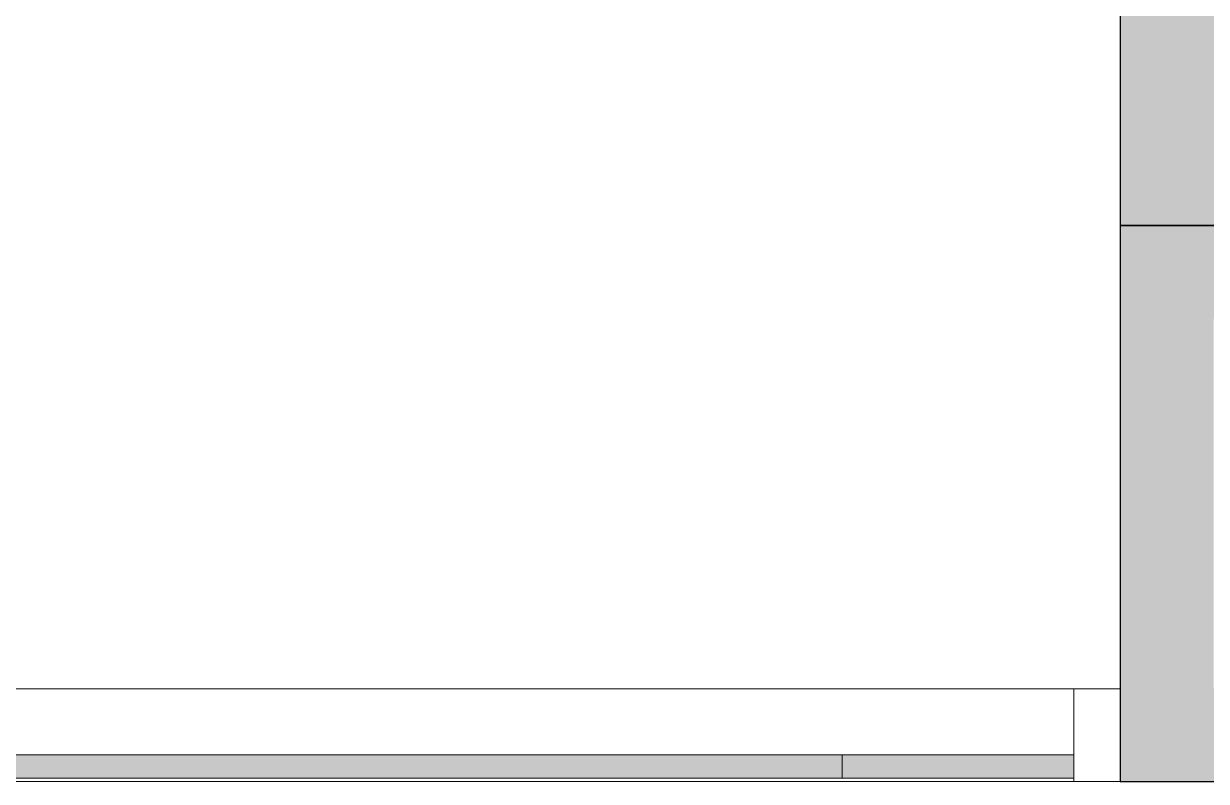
# Model space of a CAD drawing. Header units: millimetres. Extents: x 79795 to 317870, y -36033 to 97293.
# Drawn here: x 166495 to 167772, y 15107 to 15925 of the extents above; entities that cross this region are included whole.
import ezdxf

# ---------------------------------------------------------------- set-up
doc = ezdxf.new("R2010")
doc.units = ezdxf.units.MM
doc.header["$MEASUREMENT"] = 0
for name, color, linetype, lineweight in [('CSM-STL-XX-ZZ-M3-A-XXXX-00001_detached _19_04_21__rvt-1-Level 4$0$A-GLAZ-CURT', 7, 'CONTINUOUS', 9), ('CSM-STL-XX-ZZ-M3-A-XXXX-00001_detached _19_04_21__rvt-1-Level 4$0$A-GLAZ-CWMG', 7, 'CONTINUOUS', 9), ('CSM-STL-XX-ZZ-M3-A-XXXX-00001_detached _19_04_21__rvt-1-Level 4$0$A-WALL-PATT', 7, 'CONTINUOUS', 9), ('CSM-STL-XX-ZZ-M3-A-XXXX-00001_detached _19_04_21__rvt-1-Level 4$0$I-WALL', 7, 'CONTINUOUS', 9)]:
    doc.layers.add(name, color=color, linetype=linetype, lineweight=lineweight)

msp = doc.modelspace()

# ---------------------------------------------------------------- hatches: boundary and pattern name
at = {"layer": 'CSM-STL-XX-ZZ-M3-A-XXXX-00001_detached _19_04_21__rvt-1-Level 4$0$A-GLAZ-CURT'}
for points in [[(167378.8, 15110.8), (167378.8, 15135.8), (166478.8, 15135.8), (166478.8, 15110.8)], [(167628.8, 15110.8), (167628.8, 15135.8), (167378.8, 15135.8), (167378.8, 15110.8), (167556.8, 15110.8)]]:
    msp.add_hatch(color=256, dxfattribs=at).paths.add_polyline_path(points, flags=0)
at = {"layer": 'CSM-STL-XX-ZZ-M3-A-XXXX-00001_detached _19_04_21__rvt-1-Level 4$0$A-WALL-PATT'}
for points in [[(167780.8, 15707.3), (167780.8, 26805.3), (167678.8, 26805.3), (167678.8, 15707.3)], [(167779.8, 15208.3), (167779.8, 15606.3), (167678.8, 15606.3), (167678.8, 15208.3)], [(169188.1, 15107.3), (169188.1, 15208.3), (167678.8, 15208.3), (167678.8, 15107.3)]]:
    msp.add_hatch(color=256, dxfattribs=at).paths.add_polyline_path(points, flags=0)
h = msp.add_hatch(color=256, dxfattribs=at)
h.paths.add_polyline_path([(169087.1, 15606.3), (169188.1, 15606.3), (169188.1, 15707.3), (167678.8, 15707.3), (167678.8, 15606.3), (167897.5, 15606.3)], flags=0)
h.paths.add_polyline_path([(169097.5, 15665.6), (167897.5, 15665.6), (167897.5, 15700.6), (169097.5, 15700.6)], flags=0)

# ---------------------------------------------------------------- linework, layer by layer
at = {"layer": 'CSM-STL-XX-ZZ-M3-A-XXXX-00001_detached _19_04_21__rvt-1-Level 4$0$A-GLAZ-CURT', "lineweight": 20}
for p, q in [((167378.8, 15135.8), (166478.8, 15135.8)), ((167378.8, 15110.8), (167378.8, 15135.8)), ((167628.8, 15135.8), (167378.8, 15135.8)), ((167378.8, 15135.8), (167378.8, 15110.8)), ((167628.8, 15110.8), (167628.8, 15135.8)), ((166478.8, 15110.8), (167378.8, 15110.8)), ((167378.8, 15110.8), (167628.8, 15110.8))]:
    msp.add_line(p, q, dxfattribs=at)
at = {"layer": 'CSM-STL-XX-ZZ-M3-A-XXXX-00001_detached _19_04_21__rvt-1-Level 4$0$A-GLAZ-CWMG'}
for p, q in [((167378.8, 15207.3), (166478.8, 15207.3)), ((167628.8, 15207.3), (167378.8, 15207.3)), ((167378.8, 15107.3), (166478.8, 15107.3)), ((167628.8, 15107.3), (167378.8, 15107.3))]:
    msp.add_line(p, q, dxfattribs=at)
at = {"layer": 'CSM-STL-XX-ZZ-M3-A-XXXX-00001_detached _19_04_21__rvt-1-Level 4$0$A-GLAZ-CWMG', "lineweight": 20, "extrusion": (0, 0, -1)}
for p, q in [((167678.8, 15207.3), (167628.8, 15207.3)), ((167628.8, 15207.3), (167628.8, 15107.3)), ((167678.8, 15107.3), (167678.8, 15207.3)), ((167628.8, 15107.3), (167678.8, 15107.3))]:
    msp.add_line(p, q, dxfattribs=at)
at = {"layer": 'CSM-STL-XX-ZZ-M3-A-XXXX-00001_detached _19_04_21__rvt-1-Level 4$0$I-WALL', "lineweight": 30}
for p, q in [((167678.8, 20457.3), (167678.8, 15707.3)), ((167678.8, 15707.3), (167780.8, 15707.3)), ((169188.1, 15707.3), (167678.8, 15707.3)), ((167678.8, 15707.3), (167678.8, 15606.3)), ((167678.8, 15606.3), (167678.8, 15208.3)), ((167678.8, 15208.3), (167678.8, 15107.3)), ((167678.8, 15107.3), (169188.1, 15107.3))]:
    msp.add_line(p, q, dxfattribs=at)

doc.saveas('drawing.dxf')
